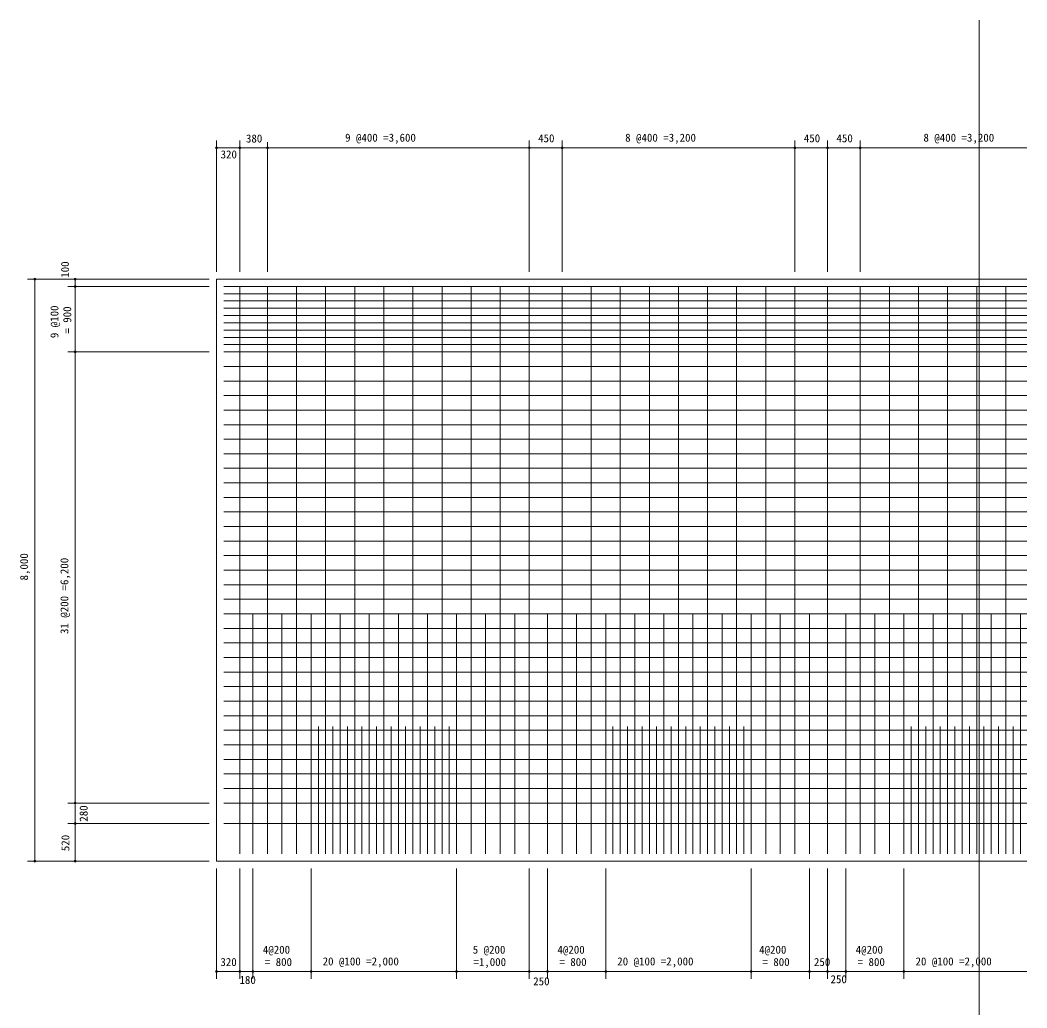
# Model space of a CAD drawing. Units: millimetres, scale not verified. Extents: x -11334 to 13223, y -12615 to 14536.
# Drawn here: x -11334 to 2506, y 961 to 14536 of the extents above; entities that cross this region are included whole.
import ezdxf
from ezdxf.enums import TextEntityAlignment as Align

# ---------------------------------------------------------------- set-up
doc = ezdxf.new("R2010")
doc.units = ezdxf.units.MM
doc.header["$LTSCALE"] = 50
doc.header["$PDMODE"] = 32
doc.header["$PDSIZE"] = 25
doc.layers.add('0-1_DEFPOINTS', color=7, linetype='Continuous', lineweight=18)
doc.styles.add('ＭＳ ゴシック', font='')
doc.styles.get('ＭＳ ゴシック').set_extended_font_data('MS Gothic')

msp = doc.modelspace()

# ---------------------------------------------------------------- linework, layer by layer
at = {"layer": '0-1_DEFPOINTS', "color": 134}
msp.add_line((1850.65, -12615), (1850.65, 14536.47), dxfattribs=at)
at = {"layer": '0-1_DEFPOINTS'}
for p, q in [((-8634.08, 11076.33), (-8634.08, 12883.1)), ((-8314.08, 11076.33), (-8314.08, 12883.1)), ((-4334.08, 11076.33), (-4334.08, 12883.1)), ((-3884.08, 11076.33), (-3884.08, 12883.1)), ((-684.08, 11076.33), (-684.08, 12883.1)), ((-234.08, 11076.33), (-234.08, 12883.1)), ((215.92, 11076.33), (215.92, 12883.1)), ((2505.68, 12783.1), (-8634.08, 12783.1)), ((-7934.08, 11076.33), (-7934.08, 12859.02)), ((-8734.08, 10976.33), (-11233.13, 10976.33)), ((-11133.13, 10976.33), (-11133.13, 2976.33)), ((-10578.58, 10976.33), (-10578.58, 2976.33)), ((-8734.08, 10876.33), (-10678.58, 10876.33)), ((-8534.08, 10876.33), (2505.68, 10876.33)), ((-8314.08, 3076.33), (-8314.08, 10876.33)), ((-7934.08, 10876.33), (-7934.08, 3076.33)), ((-7534.08, 10876.33), (-7534.08, 3076.33)), ((-7134.08, 10876.33), (-7134.08, 3076.33)), ((-6734.08, 10876.33), (-6734.08, 3076.33)), ((-6334.08, 10876.33), (-6334.08, 3076.33)), ((-5934.08, 10876.33), (-5934.08, 3076.33)), ((-5534.08, 10876.33), (-5534.08, 3076.33)), ((-5134.08, 10876.33), (-5134.08, 3076.33)), ((-4734.08, 10876.33), (-4734.08, 3076.33)), ((-4334.08, 10876.33), (-4334.08, 3076.33)), ((-3884.08, 10876.33), (-3884.08, 3076.33)), ((-3484.08, 10876.33), (-3484.08, 3076.33)), ((-3084.08, 10876.33), (-3084.08, 3076.33)), ((-2684.08, 10876.33), (-2684.08, 3076.33)), ((-2284.08, 10876.33), (-2284.08, 3076.33)), ((-1884.08, 10876.33), (-1884.08, 3076.33)), ((-1484.08, 10876.33), (-1484.08, 3076.33)), ((-1084.08, 10876.33), (-1084.08, 3076.33)), ((-684.08, 10876.33), (-684.08, 3076.33)), ((-234.08, 10876.33), (-234.08, 3076.33)), ((215.92, 10876.33), (215.92, 3076.33)), ((615.92, 10876.33), (615.92, 3076.33)), ((1015.92, 10876.33), (1015.92, 3076.33)), ((1415.92, 10876.33), (1415.92, 3076.33)), ((1815.92, 10876.33), (1815.92, 3076.33)), ((2215.92, 10876.33), (2215.92, 3076.33)), ((-8534.08, 10776.33), (2505.68, 10776.33)), ((-8534.08, 10676.33), (2505.68, 10676.33)), ((-8534.08, 10576.33), (2505.68, 10576.33)), ((-8534.08, 10476.33), (2505.68, 10476.33)), ((-8534.08, 10376.33), (2505.68, 10376.33)), ((-8534.08, 10276.33), (2505.68, 10276.33)), ((-8534.08, 10176.33), (2505.68, 10176.33)), ((-8734.08, 9976.33), (-10678.58, 9976.33)), ((-8534.08, 10076.33), (2505.68, 10076.33)), ((-8534.08, 9976.33), (2505.68, 9976.33)), ((-8534.08, 9776.33), (2505.68, 9776.33)), ((-8534.08, 9576.33), (2505.68, 9576.33)), ((-8534.08, 9376.33), (2505.68, 9376.33)), ((-8534.08, 9176.33), (2505.68, 9176.33)), ((-8534.08, 8976.33), (2505.68, 8976.33)), ((-8534.08, 8776.33), (2505.68, 8776.33)), ((-8534.08, 8576.33), (2505.68, 8576.33)), ((-8534.08, 8376.33), (2505.68, 8376.33)), ((-8534.08, 8176.33), (2505.68, 8176.33)), ((-8534.08, 7976.33), (2505.68, 7976.33)), ((-8534.08, 7776.33), (2505.68, 7776.33)), ((-8534.08, 7576.33), (2505.68, 7576.33)), ((-8534.08, 7376.33), (2505.68, 7376.33)), ((-8534.08, 7176.33), (2505.68, 7176.33)), ((-8534.08, 6976.33), (2505.68, 6976.33)), ((-8534.08, 6776.33), (2505.68, 6776.33)), ((-8534.08, 6576.33), (2505.68, 6576.33)), ((-8534.08, 6376.33), (2505.68, 6376.33)), ((-8134.08, 6376.33), (-8134.08, 3076.33)), ((-7734.08, 6376.33), (-7734.08, 3076.33)), ((-7334.08, 6376.33), (-7334.08, 3076.33)), ((-6934.08, 6376.33), (-6934.08, 3076.33)), ((-6534.08, 6376.33), (-6534.08, 3076.33)), ((-6134.08, 6376.33), (-6134.08, 3076.33)), ((-5734.08, 6376.33), (-5734.08, 3076.33)), ((-5334.08, 6376.33), (-5334.08, 3076.33)), ((-4934.08, 6376.33), (-4934.08, 3076.33)), ((-4534.08, 6376.33), (-4534.08, 3076.33)), ((-4084.08, 6376.33), (-4084.08, 3076.33)), ((-3684.08, 6376.33), (-3684.08, 3076.33)), ((-3284.08, 6376.33), (-3284.08, 3076.33)), ((-2884.08, 6376.33), (-2884.08, 3076.33)), ((-2484.08, 6376.33), (-2484.08, 3076.33)), ((-2084.08, 6376.33), (-2084.08, 3076.33)), ((-1684.08, 6376.33), (-1684.08, 3076.33)), ((-1284.08, 6376.33), (-1284.08, 3076.33)), ((-884.08, 6376.33), (-884.08, 3076.33)), ((-484.08, 6376.33), (-484.08, 3076.33)), ((15.92, 6376.33), (15.92, 3076.33)), ((415.92, 6376.33), (415.92, 3076.33)), ((815.92, 6376.33), (815.92, 3076.33)), ((1215.92, 6376.33), (1215.92, 3076.33)), ((1615.92, 6376.33), (1615.92, 3076.33)), ((2015.92, 6376.33), (2015.92, 3076.33)), ((2415.92, 6376.33), (2415.92, 3076.33)), ((-8534.08, 6176.33), (2505.68, 6176.33)), ((-8534.08, 5976.33), (2505.68, 5976.33)), ((-8534.08, 5776.33), (2505.68, 5776.33)), ((-8534.08, 5576.33), (2505.68, 5576.33)), ((-8534.08, 5376.33), (2505.68, 5376.33)), ((-8534.08, 5176.33), (2505.68, 5176.33)), ((-8534.08, 4976.33), (2505.68, 4976.33)), ((-8534.08, 4776.33), (2505.68, 4776.33)), ((-7234.08, 4826.33), (-7234.08, 3076.33)), ((-7034.08, 4826.33), (-7034.08, 3076.33)), ((-6834.08, 4826.33), (-6834.08, 3076.33)), ((-6634.08, 4826.33), (-6634.08, 3076.33)), ((-6434.08, 4826.33), (-6434.08, 3076.33)), ((-6234.08, 4826.33), (-6234.08, 3076.33)), ((-6034.08, 4826.33), (-6034.08, 3076.33)), ((-5834.08, 4826.33), (-5834.08, 3076.33)), ((-5634.08, 4826.33), (-5634.08, 3076.33)), ((-5434.08, 4826.33), (-5434.08, 3076.33)), ((-3184.08, 4826.33), (-3184.08, 3076.33)), ((-2984.08, 4826.33), (-2984.08, 3076.33)), ((-2784.08, 4826.33), (-2784.08, 3076.33)), ((-2584.08, 4826.33), (-2584.08, 3076.33)), ((-2384.08, 4826.33), (-2384.08, 3076.33)), ((-2184.08, 4826.33), (-2184.08, 3076.33)), ((-1984.08, 4826.33), (-1984.08, 3076.33)), ((-1784.08, 4826.33), (-1784.08, 3076.33)), ((-1584.08, 4826.33), (-1584.08, 3076.33)), ((-1384.08, 4826.33), (-1384.08, 3076.33)), ((915.92, 4826.33), (915.92, 3076.33)), ((1115.92, 4826.33), (1115.92, 3076.33)), ((1315.92, 4826.33), (1315.92, 3076.33)), ((1515.92, 4826.33), (1515.92, 3076.33)), ((1715.92, 4826.33), (1715.92, 3076.33)), ((1915.92, 4826.33), (1915.92, 3076.33)), ((2115.92, 4826.33), (2115.92, 3076.33)), ((2315.92, 4826.33), (2315.92, 3076.33)), ((-8534.08, 4576.33), (2505.68, 4576.33)), ((-8534.08, 4376.33), (2505.68, 4376.33)), ((-8534.08, 4176.33), (2505.68, 4176.33)), ((-8534.08, 3976.33), (2505.68, 3976.33)), ((-8734.08, 3776.33), (-10678.58, 3776.33)), ((-8534.08, 3776.33), (2505.68, 3776.33)), ((-8734.08, 3496.33), (-10678.58, 3496.33)), ((-8534.08, 3496.33), (2505.68, 3496.33)), ((-8734.08, 2976.33), (-11233.13, 2976.33)), ((-8634.08, 2876.33), (-8634.08, 1361.36)), ((-8314.08, 2876.33), (-8314.08, 1361.36)), ((-8134.08, 2876.33), (-8134.08, 1361.36)), ((-7334.08, 2876.33), (-7334.08, 1361.36)), ((-5334.08, 2876.33), (-5334.08, 1361.36)), ((-4334.08, 2876.33), (-4334.08, 1361.36)), ((-4084.08, 2876.33), (-4084.08, 1361.36)), ((-3284.08, 2876.33), (-3284.08, 1361.36)), ((-1284.08, 2876.33), (-1284.08, 1361.36)), ((-484.08, 2876.33), (-484.08, 1361.36)), ((-234.08, 2876.33), (-234.08, 1361.36)), ((15.92, 2876.33), (15.92, 1361.36)), ((815.92, 2876.33), (815.92, 1361.36)), ((-8634.08, 1461.36), (2505.68, 1461.36))]:
    msp.add_line(p, q, dxfattribs=at)
at = {"layer": '0-1_DEFPOINTS', "color": 1}
for p, q in [((-8634.08, 2976.33), (-8634.08, 10976.33)), ((-8634.08, 10976.33), (2505.68, 10976.33)), ((2505.68, 2976.33), (-8634.08, 2976.33))]:
    msp.add_line(p, q, dxfattribs=at)
at = {"layer": '0-1_DEFPOINTS'}
for p in [(-8634.08, 12783.1), (-8314.08, 12783.1), (-7934.08, 12783.1), (-4334.08, 12783.1), (-3884.08, 12783.1), (-684.08, 12783.1), (-234.08, 12783.1), (215.92, 12783.1), (-11133.13, 10976.33), (-10578.58, 10976.33), (-10578.58, 10876.33), (-10578.58, 9976.33), (-10578.58, 3776.33), (-10578.58, 3496.33), (-11133.13, 2976.33), (-10578.58, 2976.33), (-8634.08, 1461.36), (-8314.08, 1461.36), (-8134.08, 1461.36), (-7334.08, 1461.36), (-5334.08, 1461.36), (-4334.08, 1461.36), (-4084.08, 1461.36), (-3284.08, 1461.36), (-1284.08, 1461.36), (-484.08, 1461.36), (-234.08, 1461.36), (15.92, 1461.36), (815.92, 1461.36)]:
    msp.add_point(p, dxfattribs=at)

# ---------------------------------------------------------------- texts
at = {"layer": '0-1_DEFPOINTS', "style": 'ＭＳ ゴシック'}
for s, p in [('380', (-8229.22, 12821.77)), ('9 @400 =3,600', (-6866.24, 12833.1)), ('450', (-4212.7, 12824.76)), ('8 @400 =3,200', (-3016.24, 12833.1)), ('450', (-560.28, 12824.76)), ('450', (-111.54, 12824.76)), ('8 @400 =3,200', (1083.76, 12833.1)), ('320', (-8578.12, 12603.2)), ('4@200', (-7996.8, 1672.18)), ('5 @200', (-5111.66, 1672.18)), ('4@200', (-3946.8, 1672.18)), ('4@200', (-1174.24, 1672.18)), ('4@200', (153.2, 1672.18)), ('320', (-8580.74, 1503.03)), ('= 800', (-7970.37, 1503.03)), ('20 @100 =2,000', (-7174.9, 1511.36)), ('=1,000', (-5102.38, 1503.03)), ('= 800', (-3920.37, 1503.03)), ('20 @100 =2,000', (-3124.9, 1511.36)), ('= 800', (-1129.51, 1503.03)), ('250', (-420.93, 1503.03)), ('= 800', (179.63, 1503.03)), ('20 @100 =2,000', (975.1, 1511.36)), ('180', (-8318.2, 1256.87)), ('250', (-193.26, 1266.34)), ('250', (-4280.08, 1237.91))]:
    msp.add_text(s, height=110, dxfattribs=at).set_placement(p, align=Align.BOTTOM_LEFT)
for s, p in [('100', (-10628.85, 10995.78)), ('9 @100', (-10774.12, 10165.68)), ('= 900', (-10598.4, 10227.53)), ('8,000', (-11191.97, 6835.47)), ('31 @200 =6,200', (-10637.42, 6099.04)), ('280', (-10373.29, 3519.6)), ('520', (-10624.02, 3114.54))]:
    msp.add_text(s, height=110, rotation=90, dxfattribs=at).set_placement(p, align=Align.BOTTOM_LEFT)

doc.saveas('drawing.dxf')
